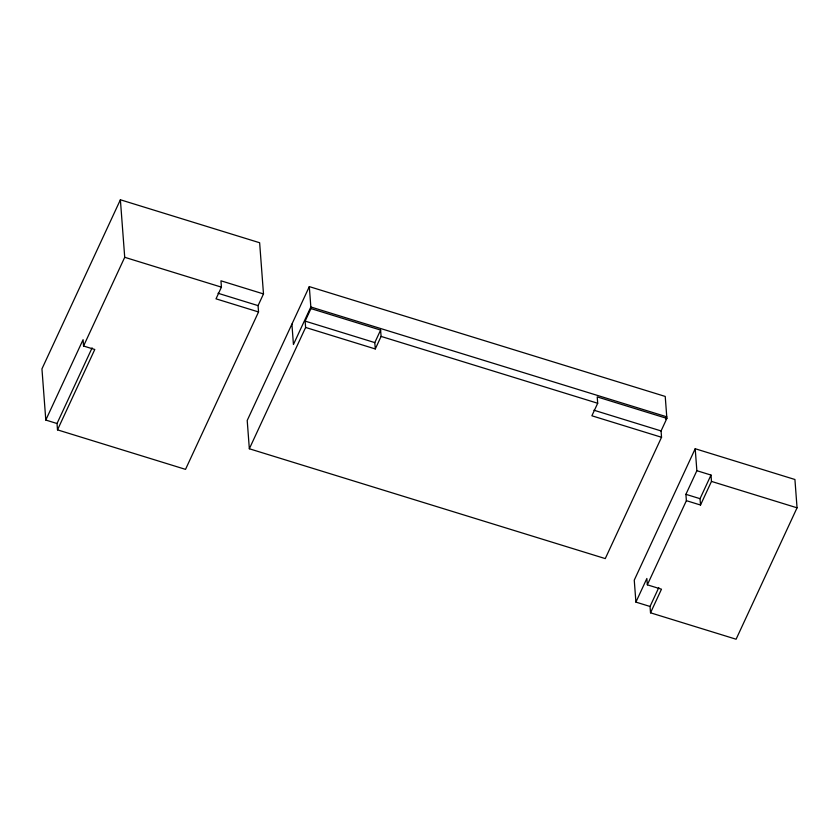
<?xml version="1.0" encoding="UTF-8"?>
<svg xmlns="http://www.w3.org/2000/svg" width="839" height="839" viewBox="0 0 839 839"><rect width="100%" height="100%" fill="white"/><g stroke="black" fill="none" stroke-linecap="round" stroke-linejoin="round"><path stroke-width="1.26" d="M120.386 199.776L41.95 368.877L45.799 420.056L57.021 423.517L57.503 429.862L185.524 469.368L258.538 311.961L258.066 305.616L263.488 293.933L259.639 242.744L120.386 199.776L124.717 257.3L83.554 346.025L94.786 349.485L57.503 429.862M45.799 420.056L83.082 339.68L83.554 346.025M57.021 423.517L92.112 347.87M263.488 293.933L220.951 280.803L221.433 287.148L216.011 298.831L258.538 311.961M309.308 286.613L247.211 420.465L249.34 448.771L605.265 558.596L661.541 437.276L661.069 430.931L666.879 418.399L665.233 396.438L309.308 286.613L310.954 308.584L305.144 321.117L305.616 327.451L249.34 448.771M305.616 327.451L375.285 348.951L374.802 342.606L380.612 330.073L310.954 308.584M375.285 348.951L381.095 336.418L380.612 330.073M666.879 418.399L597.221 396.91L597.693 403.255L591.883 415.787L661.541 437.276M665.673 419.164L666.764 416.815L310.839 306.99L293.44 344.504L291.909 324.127M695.206 448.739L634.253 580.148L635.91 602.108L650.036 606.471L650.519 612.816L736.097 639.224L797.05 507.815L794.921 479.499L695.206 448.739L696.863 470.7L685.903 494.328L686.386 500.663L647.341 584.835L661.478 589.188L650.519 612.816M635.91 602.108L646.859 578.491L647.341 584.835M650.036 606.471L658.804 587.573M686.386 500.663L700.513 505.026L700.041 498.681L711 475.063L696.863 470.7M700.513 505.026L711.472 481.408L711 475.063M124.717 257.3L221.433 287.148M381.095 336.418L597.693 403.255M218.035 293.262L258.066 305.616M305.144 321.117L374.802 342.606M593.897 410.208L661.069 430.931M711.472 481.408L797.05 507.815M685.903 494.328L700.041 498.681"/></g></svg>
